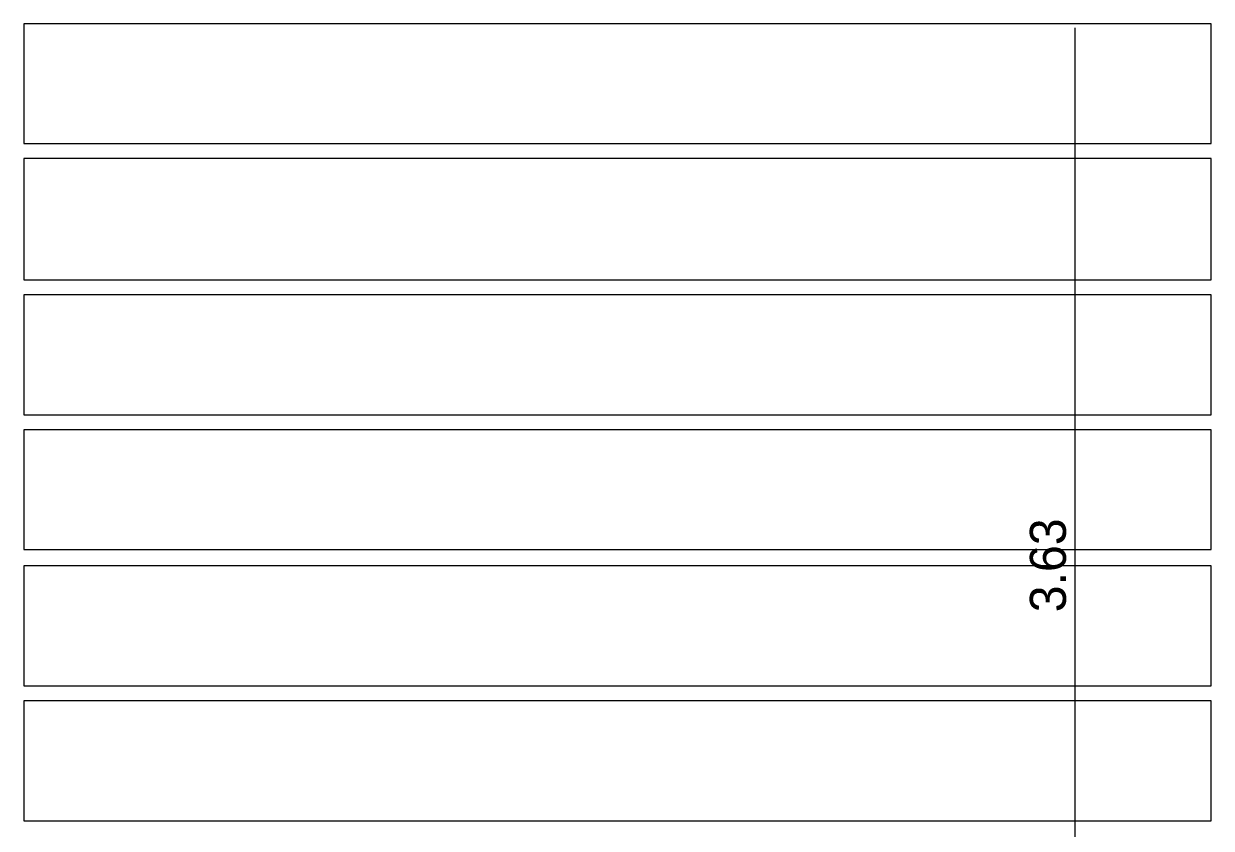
# Model space of a CAD drawing. Header units: millimetres. Extents: x 21 to 236, y 15 to 64.
# Drawn here: x 27.29 to 31.242, y 27.888 to 30.565 of the extents above; entities that cross this region are included whole.
import ezdxf

# ---------------------------------------------------------------- set-up
doc = ezdxf.new("R2010")
doc.units = ezdxf.units.MM
doc.layers.add('PDF_Cota', color=90, linetype='Continuous')
doc.layers.add('PDF_Text', color=70, linetype='Continuous')
doc.styles.add('PDF Comic Sans MS', font='comic.ttf')

msp = doc.modelspace()

# ---------------------------------------------------------------- linework, layer by layer
at = {"layer": 'PDF_Cota', "lineweight": 0}
for points in [[(27.2898, 30.1659), (31.242, 30.1659), (31.242, 30.5647), (27.2898, 30.5647)], [(27.2898, 29.7127), (31.242, 29.7127), (31.242, 30.116), (27.2898, 30.116)], [(27.2898, 29.2639), (31.242, 29.2639), (31.242, 29.6628), (27.2898, 29.6628)], [(27.2898, 28.8152), (31.242, 28.8152), (31.242, 29.2141), (27.2898, 29.2141)], [(27.2898, 28.362), (31.242, 28.362), (31.242, 28.7609), (27.2898, 28.7609)], [(27.2898, 27.9133), (31.242, 27.9133), (31.242, 28.3121), (27.2898, 28.3121)]]:
    msp.add_lwpolyline(points, close=True, dxfattribs=at)
msp.add_lwpolyline([(30.7888, 27.0023), (30.7888, 30.5512)], dxfattribs=at)

# ---------------------------------------------------------------- texts
at = {"layer": 'PDF_Text', "insert": (30.7601, 28.6068), "char_height": 0.12003, "attachment_point": 7, "rotation": 90, "style": 'PDF Comic Sans MS'}
msp.add_mtext('3.63', dxfattribs=at)

doc.saveas('drawing.dxf')
